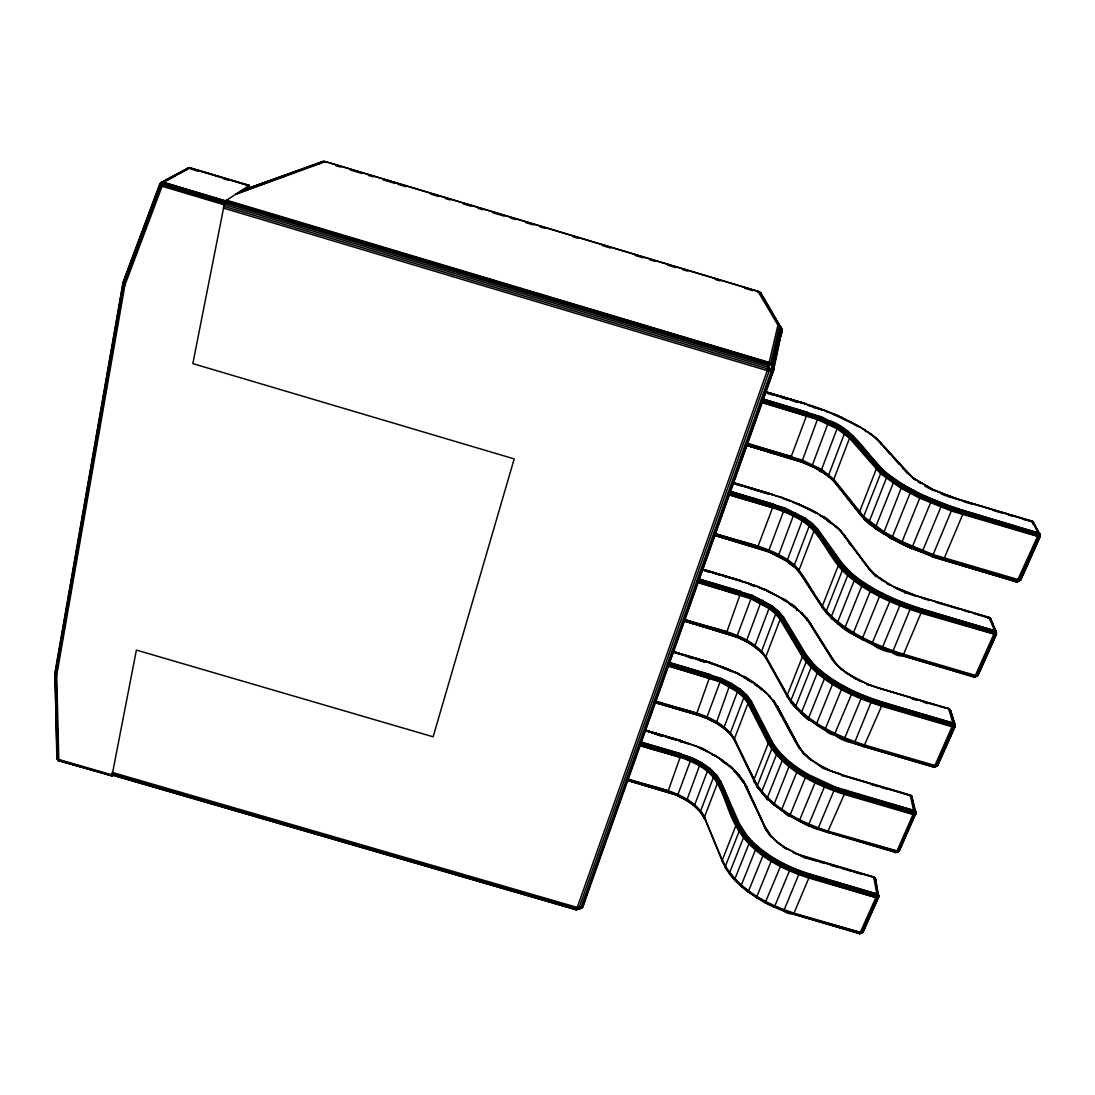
<?xml version="1.0" encoding="UTF-8"?>
<svg xmlns="http://www.w3.org/2000/svg" width="1095" height="1095" viewBox="0 0 1095 1095"><rect width="100%" height="100%" fill="white"/><g stroke="black" fill="none" stroke-linecap="round" stroke-linejoin="round"><path stroke-width="1.5" d="M799.46 769.032L796.79 772.249L781.83 809.123C781.378 810.409 791.315 820.169 790.261 814.57L805.386 777.642L807.713 774.192L835.43 787.086L914.01 810.464L915.995 812.463L898.831 851.404L828.614 831.338C799.802 821.975 769.525 806.988 753.949 779.736L768.266 743.395L769.758 741.78L771.975 741.37C780.037 755.783 793.861 765.802 807.713 774.192M820.47 670.427L817.171 673.22L801.704 711.887C802.84 717.731 801.143 710.203 797.16 708.78L795.723 708L795.723 706.165L811.053 667.621L814.57 665.062C833.5 682.965 857.7 694.353 882.365 702.018L954.511 723.672L954.991 726.409L937.512 765.706L933.926 767.184L863.804 746.516L881.585 706.179L882.365 702.018M802.498 614.706L800.979 612.748L808.849 622.111L832.159 659.601M809.985 759.547L804.058 754.181L797.53 745.558L772.947 700.759L774.411 701.621L768.758 695.749L774.63 702.757M59.458 760.395L57.104 758.739L54.969 672.713L55.01 674.246L56.762 674.917L58.815 760.724L112.333 775.739L58.815 760.724L56.844 757.973L58.733 760.45L112.101 776.054M721.838 760.792C726.053 765.583 732.569 764.584 734.348 771.66M752.06 841.179L746.763 835.293L743.738 837.127L729.421 873.139C732.459 873.687 736.798 885.102 734.95 878.765L748.912 843.875L752.06 841.179C768.047 856.796 788.386 867.459 809.657 873.933L878.176 894.286L878.669 897.188L863.079 931.982L859.342 933.433L862.737 932.119M807.85 509.64C804.757 503.974 839.29 527.571 815.665 512.337M835.43 787.086L817.842 829.024M764.94 692.368C762.312 687.824 737.948 670.948 758.726 687.304M814.57 665.062L806.166 654.687L783.774 617.457L779.01 611.64L771.811 605.754L752.279 595.338L736.661 637.085L683.17 620.591L726.04 633.334L684.471 621.016L726.04 633.334L726.847 631.829L741.219 591.464L699.212 579.036M775.301 746.79L771.701 749.062L757.124 786.169C759.287 787.141 770.401 806.207 767.472 797.461L782.159 760.765L785.375 758.014M869.115 523.492L876.999 529.364L869.457 523.999L868.965 522.151L886.252 478.46L887.826 476.448L889.961 475.777C911.984 491.833 937.525 502.372 963.408 510.434L1039.566 533.552L1040.086 536.879L1020.581 580.254L933.46 554.7L901.952 541.655L883.665 531.609L863.668 516.484L833.815 479.268L821.62 469.44L802.293 460.16L747.912 443.502M875.945 575.477L868.828 568.592L875.617 574.998L876.082 576.75L870.717 571.152L839.578 529.939L845.094 536.03L844.943 537.426M249.263 188.039L249.263 185.397L225.693 200.837L224.557 203.027L192.829 363.608L514.198 458.901L433.127 736.798L136.396 650.088L111.909 776.177M581.787 908.084L772.167 371.438L773.823 369.166L773.084 371.26L767.266 370.616L223.462 208.105L224.365 204.614L226.624 200.221L769.196 362.431C772.714 363.526 775.041 367.906 773.084 371.26L581.787 908.084L576.244 909.767L112.456 775.096L112.292 772.413L577.448 907.495L582.718 907.166L773.467 370.863L782.035 329.636L760.902 293.008L758.315 291.366L325.626 161.595L322.477 161.512L244.596 189.668L235.712 194.226L325.338 161.636L325.845 162.649M825.137 730.036C848.296 738.851 823.358 734.581 825.507 728.449L841.439 689.508L843.821 686.031M796.777 608.697C779.394 598.814 797.68 604.399 796.708 610.435M727.641 668.894L710.19 662.516L673.096 651.662L710.039 662.626L727.641 668.894L727.409 669.688L723.001 667.977M830.338 521.863C814.132 512.652 828.135 516.47 830.434 523.04L827.711 521.206M771.975 741.37L751.512 701.512L747.064 695.311L740.206 689.152L731.433 683.403L729.229 686.51L716.226 723.165L706.59 718.06L695.968 714.241L654.304 702.265L696.078 714.583L696.831 713.228L710.573 674.616L669.729 662.584M872.961 588.152L870.196 591.423L853.539 632.458C856.933 639.357 835.855 623.821 837.784 621.686L854.114 580.884L857.481 578.05C876.821 592.121 898.981 601.908 921.757 608.902L995.861 631.254L996.327 634.142L977.903 675.533L974.194 677.107L902.02 655.549L974.495 676.984L978.081 675.273L996.368 634.47L994.561 629.844M952.924 507.094L932.256 556.671L1016.749 581.938L1020.691 579.72L1018.856 581.486M706.576 751.717C705.385 747.351 687.975 744.148 706.699 750.965M922.182 494.666L919.732 498.17L901.527 543.024L901.541 543.859L911.56 548.581L932.105 499.128M766.705 658.314L763.023 653.496L755.194 647.296L754.879 645.94L768.977 608.533L771.811 605.754M748.213 891.33L741.178 885.472L755.44 849.912L758.342 846.969M865.721 431.8L864.461 429.637L871.51 434.291L879.285 441.627M846.367 672.522L856.18 679.228L846.668 673.343L837.565 665.787L832.241 659.382L839.14 667.156L832.925 659.601L808.849 622.111M809.657 873.933L808.849 878.039L793.998 913.134C789.892 916.885 773.015 905.1 792.835 913.709L859.999 933.433L861.929 932.68L877.533 897.859L878.176 894.286L876.794 895.477L859.739 933.638L792.835 913.709M853.238 634.238L862.833 639.603L862.682 637.605L879.504 596.488L881.913 592.997M55.01 674.246L122.927 284.317L160.034 184.932L160.965 182.646L189.216 167.658L249.263 185.397M626.573 779.955L677.791 795.449L626.682 780.119L667.512 792.068L668.21 790.85L681.364 753.853L641.451 742.164M790.261 816.227L773.946 804.551L789.002 766.596L791.972 763.598M790.385 604.946C787.414 598.417 773.823 594.9 790.33 603.892M814.16 408.011L814.762 406.628L766.349 392.078M893.972 587.591L893.493 586.769L917.788 596.419L893.766 586.687M795.545 707.466C798.447 707.945 811.039 725.985 808.753 717.581L824.371 678.804L827.396 675.779M811.162 760.614L810.889 759.328L802.498 752.347M911.574 605.617L893.096 650.841C892.671 655.33 869.567 645.913 872.455 642.45L891.453 597.583M932.256 556.671L1016.749 581.938L1038.074 535.236L1038.156 532.69L1031.777 521.028L946.997 496.268M748.912 584.36C749.199 581.992 785.854 599.088 758.192 586.66M746.571 445.172L801.855 462.131L746.68 445.337L790.563 458.34L806.467 415.908L807.289 412.213L762.818 398.95M837.552 623.041C856.974 637.961 879.613 648.267 902.937 655.412L974.837 676.642L994.342 633.033L994.479 630.433L989.059 617.334L917.418 596.145L989.989 617.922L996.532 632.623L996.19 634.717L921.004 613.063C892.562 604.002 863.887 591.697 842.329 570.468C827.752 555.001 820.525 532.649 802.142 520.919C779.572 507.026 752.826 502.824 728.148 494.173C755.495 503.317 786.333 506.834 809.534 525.436C824.316 540.287 832.255 560.886 847.995 574.902C869.197 592.71 895.039 604.111 921.292 612.297L994.096 633.841L994.575 634.813L976.288 675.656L974.495 676.984L976.973 675.738L995.259 634.881L995.861 631.254L990.592 618.415L988.498 617.443L987.813 618.333M179.115 173.544L186.875 169.41L187.573 168.151L190.503 167.959L189.216 167.658L160.965 182.646L159.692 184.261L122.585 283.728L124.885 285.22L56.762 674.917L54.777 673.096M795.545 512.775L793.286 515.923L778.791 554.508L779.12 556.52L768.348 551.784L784.786 508.012L805.03 518.113L812.586 523.67L817.691 529.063L842.219 563.35L851.239 573L857.481 578.05M751.745 682.431C748.131 676.135 735.073 673.014 751.745 681.514M933.871 490.82L933.446 489.793L958.577 499.375L1031.996 521.234L1034.05 524.3M863.804 746.516L934.199 767.102L953.239 724L948.598 708.52L939.715 706.467M715.049 535.469L757.37 548.006L772.837 507.067L773.426 504.097L730.201 491.272M872.469 698.815L854.908 741.835C854.36 745.9 832.446 736.62 834.924 733.39L853.005 690.74M842.069 775.055L911.683 796.079L916.022 813.147L899.214 851.185L895.423 852.061L895.997 852.54L896.873 851.294L913.969 812.353L910.246 794.997L842.288 774.986L830.982 770.907L820.264 765.556C819.43 769.908 845.778 773.344 841.521 775.766M749.391 892.274L748.501 892.192L748.679 890.782L762.9 855.756L765.528 852.553M187.396 169.438L187.573 168.151L186.875 169.41M792.903 914.092L859.739 933.638L861.286 932.666L876.862 897.832L876.931 894.081L873.646 876.931L793.369 852.895M799.131 505.561L799.295 504.289L781.228 497.322L732.678 482.703M833.295 414.526L833.24 413.568L858.576 426.27L824.001 410.023L833.35 413.718M710.094 768.594L707.37 771.318L694.723 804.715L694.668 806.166L695.736 806.481L686.743 800.445L699.472 765.775L701.649 762.681L710.094 768.594L716.636 775.027L720.784 781.543L739.467 823.727L746.763 835.293M801.745 462.227L817.39 419.59C818.335 411.966 826.095 420.644 830.106 420.808C856.92 430.65 868.499 458.983 889.961 475.777M911.478 548.486L943.233 559.832L1018.008 581.746L1019.664 580.405L1039.004 537.193L1039.566 533.552L1038.238 534.428L963.408 512.159L941.796 504.795L920.963 495.912L902.513 486.207L882.214 471.781L851.116 436.399L838.332 426.735L818.28 417.441L763.037 400.195L818.554 416.866L838.893 426.283L851.869 436.07L882.967 471.411L903.115 485.715L921.401 495.337L952.787 508.012L1038.306 533.703L1038.936 533.032L952.896 507.464L921.826 494.913L903.703 485.386L883.733 471.233L852.649 435.947L839.468 425.996L818.8 416.428L762.886 399.21M1040.017 534.223L1039.552 537.193L1020.212 580.377M1017.118 581.815L1016.269 581.678L1018.966 580.309L1038.306 537.097L1037.827 536.085L952.061 510.325L920.101 497.39L901.472 487.576L880.982 472.985L849.912 437.494L837.374 427.994L817.678 418.851L760.915 401.824L817.39 419.59L837.032 428.72L849.542 438.205L880.585 473.724L901.103 488.343L919.732 498.17L951.747 511.132L1039.921 537.084L1040.25 534.99L1033.379 522.096L947.216 495.802M793.478 914.065L765.172 902.745L782.008 862.709M825.233 730.269L816.637 725.068L816.514 723.795L832.515 684.265L835.225 681.022M996.299 631.897L995.82 634.854L977.534 675.683M781.228 497.322L790.371 500.579M714.392 755.071C732.747 767.568 714.611 754.222 711.832 754.619M934.199 767.102L936.581 765.966L953.896 727.285L954.511 723.672L953.143 724.726L953.211 727.231L935.896 765.911L934.199 767.102L937.703 765.419L955.004 726.779L951.062 713.872M954.936 724.288L954.443 727.231L937.128 765.898M954.826 727.053L955.182 724.972L950.747 710.874L948.598 708.52L878.614 688.057L949.488 709.136L953.896 723.193L953.143 724.726L953.896 727.285L955.004 726.779M112.196 774.959L576.408 909.753L767.266 370.616L777.929 325.064L781.515 328.13L772.167 371.438L773.713 367.427L782.035 329.636L780.571 326.625L777.929 325.064L758.068 291.598L760.902 293.008L762.216 295.54M800.294 870.84L783.609 911.149M54.805 673.507L122.914 282.962L122.64 284.002M895.559 852.416L898.283 851.499L914.708 814.817L915.338 811.231L913.969 812.353L914.038 814.776L897.613 851.458L895.997 852.54L827.341 832.132L896.285 852.293L897.613 851.458L828.34 831.913C805.947 825.096 784.485 814.146 767.294 798.091M915.762 811.806L898.831 851.404M669.209 665.993L719.785 681.87L737.428 691.889L743.82 697.679L747.953 703.469L768.266 743.395C784.691 770.346 815.241 784.91 844.259 794.381L913.285 814.612L915.639 814.529L915.995 812.463M744.121 677.832L743.847 676.655M878.601 894.834L862.477 932.57M639.726 743.683C662.53 751.991 688.468 754.606 708.054 770.113C724.301 783.733 726.245 807.124 736.689 824.562C751.143 851.978 780.886 867.432 809.328 876.616L876.63 896.244L876.862 897.832L809.095 877.355C780.557 868.143 750.691 852.622 736.196 825.082C724.972 804.921 722.207 776.889 699.732 765.159C681.158 754.496 659.409 751.827 639.357 745.038C662.064 753.305 687.879 755.878 707.37 771.318C723.549 784.923 725.451 808.288 735.867 825.685C750.362 853.265 780.256 868.814 808.849 878.039L876.137 897.667L878.464 897.517L878.833 895.464M789.933 815.679L799.268 820.894L816.583 778.983M763.064 297.005L781.967 329.321L781.803 332.784L778.956 340.832M782.131 331.224L780.023 337.219M686.893 800.623L677.531 795.627L690.562 760.436L691.848 757.658L701.649 762.681M716.636 775.027L713.461 777.34L700.69 810.834L705.509 819.525L704.455 817.075L717.335 783.445L720.784 781.543M786.21 849.159C783.733 845.053 807.905 861.505 807.124 857.891L873.933 877.451L875.877 879.997M698.459 746.954L681.145 741.137L680.734 742.081M755.701 782.583L734.444 738.755C717.485 712.297 681.596 710.819 654.933 701.156C681.993 711.545 719.319 713.201 735.498 741.356L734.444 738.755L747.953 703.469L749.377 701.895L751.512 701.512M706.59 718.06L721.345 678.448L731.433 683.403M742.547 829.449L739.043 831.653L725.328 866.323L726.327 868.663L722.262 860.232L735.867 825.685L739.467 823.727M733.157 769.621L746.475 786.265L750.102 795.531M753.949 779.736L757.357 787.305L763.256 793.875M683.91 619.168C711.271 629.392 746.995 631.062 765.925 656.562L789.057 698.076L787.401 696.995L787.291 695.051L802.361 656.808L803.894 655.097L806.166 654.687M741.999 780.092L743.45 780.886L743.532 782.555L741.89 780.365M766.24 830.202L744.942 785.307M827.916 613.994L822.482 607.93L822.413 605.863L838.291 565.54L839.892 563.761L842.219 563.35M799.24 748.474L799.145 746.598L797.53 745.558M806.96 620.29L806.919 618.429L805.441 617.471M739.426 777.08L739.385 775.479L738.044 774.822M54.969 672.713L56.872 758.37L58.979 760.806L57.104 758.739M824.07 410.365L827.053 412.062M770.579 836.881L770.565 835.239L766.13 828.436M912.327 797.297L912.162 798.638L912.094 796.64M950.761 711.599L950.569 712.297L949.94 711.449L950.747 710.874L950.351 711.887M1020.581 580.254L1040.25 535.797L1032.763 521.576L1022.648 519.235M582.718 907.166L586.674 894.724M54.955 672.864L54.777 673.904M122.585 283.728L160.308 183.262L186.944 168.739L186.52 169.492M249.4 185.575L190.106 167.795L163.62 182.276L124.885 285.22L122.845 283.14M817.897 829.449L808.274 825.603L825.178 784.978C803.881 775.219 781.885 762.599 769.758 741.78L749.377 701.895L745.147 695.996L738.619 690.096L720.606 679.885L668.073 663.433M765.172 902.745L774.261 907.317L790.59 868.102C769.812 858.329 748.638 844.984 738.003 823.837C726.738 803.388 723.644 775.205 700.868 763.393C682.527 752.936 661.216 749.801 641.465 742.944C664.391 750.54 690.165 753.168 709.587 768.786C726.081 782.501 728.243 806.043 738.742 823.7C752.895 850.432 781.926 865.502 809.67 874.453L876.931 894.081L877.588 893.848L874.631 877.752L873.646 876.931L872.866 877.574M933.884 489.93L913.558 478.255L933.939 490.3L958.577 499.375M905.401 592.121L904.949 593.203M845.559 672.344L867.144 684.046L879.162 688.303L867.226 683.827L866.788 684.881M901.404 601.826L882.378 647.556C860.177 637.879 837.059 626.436 822.236 606.575M942.412 503.289L922.373 551.469L892.165 537.44L868.965 522.151L859.246 512.569L833.637 480.007L821.428 470.138L802.06 460.831L747.803 443.803L791.507 456.478M773.138 365.785L580.569 908.713L583.334 906.044M953.143 724.726L882.283 703.852L861.943 696.639L844.108 739.508L836.115 735.539M798.898 821.017L808.274 825.603L798.967 820.689M749.103 583.868L758.246 586.687M867.226 683.827L855.647 678.585M689.85 743.984L645.585 730.338L681.309 740.877L698.459 747.091M945.82 494.995L933.72 489.766M774.261 907.317L748.432 891.836M877.533 897.859L876.794 895.477L877.588 893.848L876.903 894.738L809.629 875.11L790.59 868.102M914.708 814.817L913.969 812.353L914.736 810.765L911.095 795.627L910.041 794.861L909.206 795.627M730.132 493.147C756.905 502.742 787.154 506.574 810.013 524.82C824.822 539.643 832.775 560.229 848.515 574.245C869.649 591.971 895.381 603.331 921.538 611.475L994.342 633.033L994.575 634.813L995.232 630.761L921.826 609.34C892.576 599.677 861.861 587.358 841.439 563.295L816.952 529.008L811.942 523.697L804.51 518.25L784.595 508.313L730.255 491.559L784.786 508.012M761.312 400.318L817.979 418.112L837.812 427.324L850.459 436.878L881.53 472.315L901.952 486.851L920.512 496.61L952.363 509.503L1038.074 535.236L1038.306 537.097L1038.936 533.032M804.77 404.383L805.359 403.644L764.912 391.599L805.441 403.781M723.973 576.244L740.48 580.651L702.347 569.373M878.464 897.517L875.206 878.176L873.824 877.095L807.357 857.659M674.356 652.593L710.313 662.817L673.357 651.758L710.313 662.817M937.279 765.679L937.69 765.035L935.992 766.61M159.76 184.562L160.965 182.646L159.76 184.562L161.964 186.205L224.105 204.779M899.036 851.061L899.419 850.459L897.804 851.937M915.639 814.529L911.683 796.079L909.794 794.929L911.095 795.627L841.809 775.328M827.437 832.487L844.259 794.381L845.053 790.248M160.034 184.932L161.773 182.263L225.146 201.589M681.145 741.137L645.804 730.502M814.694 406.71L824.124 410.064M319.206 164.127L322.477 161.512M727.436 668.908C760.19 682.91 712.996 662.365 711.134 663.844M995.232 630.761L994.588 631.5L921.812 609.942C893.931 601.059 865.816 589.014 844.628 568.25C829.955 552.688 822.523 530.267 803.949 518.551C781.501 504.658 754.92 500.36 730.269 491.956L773.426 504.466M902.636 655.754C878.998 645.01 900.925 660.682 903.58 654.221L921.004 613.063L921.757 608.902M768.389 551.839L714.775 535.209M977.027 676.162L978.054 674.931L976.288 676.587M773.467 857.837L771.154 861.259L756.508 897.38L765.583 902.526M1033.078 524.354L1034.05 523.506M974.495 676.984L976.973 675.738M576.244 909.767L580.596 907.823L576.408 909.753L579.077 907.823L769.128 371.095L768.758 365.607L224.927 203.04M990.373 620.454L991.03 619.031M224.845 202.246L162.703 183.673L160.527 185.342L123.489 284.371L55.462 674.315L57.529 759.054L57.159 758.287M730.228 492.517C757.192 502.058 787.606 505.931 810.601 524.3C825.438 539.11 833.404 559.696 849.145 573.698C870.155 591.3 895.724 602.592 921.716 610.682L994.506 632.226L995.861 631.254M949.365 710.997L950.515 710.203M933.926 767.184L933.556 766.733M762.709 600.197L760.464 603.318L746.393 641.177L756.002 647.473L746.393 641.177L736.702 636.537L683.595 619.962M910.397 796.845L911.683 796.079M161.348 183.248L164.305 181.633M167.261 180.018L176.158 175.159M974.605 676.888L973.948 677.025M1017.077 581.76L1019.664 580.405M830.106 420.808L827.806 423.957L812.558 464.567L812.818 466.853L801.704 462.131M988.799 617.293L989.989 617.922L988.498 617.443L989.989 617.922L996.532 633.375M874.029 878.751L875.206 878.176M859.739 933.638L862.86 932.338L878.683 896.764L875.617 878.724M895.997 852.54L898.283 851.499M912.833 490.012L910.027 493.311L892.411 536.701C893.301 543.681 887.21 533.361 883.419 533.593L901.103 488.343L904.251 485.249M235.712 194.226L323.901 161.362L325.338 161.636L758.424 291.53L759.779 292.105L779.394 325.762L770.812 363.198L226.104 200.768M807.864 508.285L798.967 504.261L807.973 508.6M260.87 184.768L268.864 181.825M280.06 177.691L296.047 171.792M300.851 170.012L320.041 162.936L244.596 189.668L246.909 189.544M244.596 189.668L323.901 161.362M279.69 178.211L284.426 176.528M740.206 689.152L737.428 691.889L724 727.518L731.843 735.183L724.082 728.476M864.776 583.129L861.683 586.195L845.189 627.12L845.217 629.338M805.03 518.113L802.142 520.919L787.497 559.6C786.99 565.567 798.022 566.252 799.733 572.179M728.23 764.652L720.962 759.711L734.512 770.565M839.988 425.9L837.032 428.72L821.62 469.44C823.33 476.571 816.336 466.388 812.312 466.703M779.982 844.724L769.744 834.664C777.217 842.384 777.135 842.274 786.306 848.68M896.586 480.486L893.123 483.36L875.877 526.476L876.452 529.268M779.791 752.374L776.355 754.879L761.805 791.48L762.175 793.574M733.089 482.813L772.153 494.42L732.473 482.95L769.936 494.351L750.267 488.603M747.064 695.311L743.82 697.679L730.42 732.815L730.803 734.868M779.01 611.64L775.684 614.035L761.463 651.593L766.965 659.299L761.463 652.196M851.239 573L847.626 575.614L831.461 616.266L831.433 618.223L832.871 619.113L828.915 615.02M812.586 523.67L809.191 526.12L794.395 564.938L794.395 566.813L795.791 567.689M847.941 431.074L844.45 433.579L828.874 474.45L828.847 476.448L830.243 477.42C805.742 458.641 774.055 454.315 745.627 444.529L801.869 461.419L821.36 470.782L833.665 480.719L860.492 514.992L865.269 519.755L852.991 504.795M809.78 659.792L807.59 660.353L806.084 662.119L790.891 700.526L790.946 702.415L792.52 703.346M757.63 685.881L758.424 686.031M846.12 568.072L843.889 568.62L842.329 570.468L826.314 610.969L826.725 613.474M841.74 417.414L850.76 422.054M577.695 909.028L579.173 909.042M884.486 471.247L882.214 471.781L880.585 473.724L863.668 516.484L864.064 519.167L869.95 524.341L859.246 512.569L876.205 469.235L877.861 467.36L880.257 466.949M783.774 617.457L781.584 617.84L780.119 619.496L765.925 656.562L766.432 658.944M817.691 529.063L815.46 529.46L813.941 531.184L799.008 570.18L800.048 573.082L794.395 566.813M936.581 765.966L865.091 745.147C835.813 735.553 804.921 721.537 787.291 695.051M853.402 436.002L851.116 436.399L849.542 438.205L833.815 479.268L833.884 481.376L835.526 482.594M731.049 874.754L729.421 873.139M953.896 727.285L881.585 706.179C852.074 696.461 820.935 682.869 802.361 656.808L780.119 619.496L775.684 614.035L768.977 608.533L750.718 598.76L698.719 582.444L750.978 598.089L769.292 607.862L776.013 613.392L780.461 618.853L802.717 656.138C821.291 682.158 852.389 695.736 881.872 705.44L952.746 726.313L953.211 727.231L952.978 725.52L882.105 704.646C852.745 694.983 821.756 681.46 803.237 655.563L780.954 618.292L776.492 612.789L769.703 607.232L751.266 597.391L697.515 580.473M876.014 528.981L884.473 534.305L875.726 528.515M849.966 421.397L865.378 430.075M837.976 623.999L846.052 629.543M796.489 608.314L795.572 608.012L802.498 614.09M163.018 183.016L162.69 182.14L225.693 200.837M837.565 665.787L838.975 666.609M830.065 521.439L829.148 521.083L841.275 531.581M1031.161 521.247L1032.763 521.576L1031.504 521.028M757.124 786.169L760.642 790.439M189.216 167.658L190.503 167.959M834.842 525.532L840.714 530.486M757.726 292.187L760.902 293.008M667.758 664.952L720.318 680.542L738.126 690.644L744.586 696.475L748.761 702.333L769.114 742.218C785.498 769.005 815.898 783.472 844.751 792.903L913.791 813.133L914.038 814.776L913.558 813.9L844.519 793.67C815.556 784.212 785.033 769.676 768.608 742.78L748.282 702.867L744.135 697.05L737.729 691.26L720.045 681.213L667.745 664.993M697.296 581.377L740.822 593.723L697.46 580.72M761.08 401.263L806.947 414.403L761.258 400.578M658.081 735.005L662.981 736.415L654.865 733.951M674.41 739.672L666.321 737.168M681.241 754.852L639.836 743.012C662.776 751.321 688.837 753.976 708.52 769.566C724.835 783.212 726.847 806.645 737.305 824.138C751.69 851.376 781.241 866.72 809.506 875.836L876.794 895.477M669.757 662.872L721.345 678.448M710.545 675.026L668.128 662.817L720.893 679.283L739.152 689.645L745.777 695.612L750.061 701.608L770.469 741.479C786.648 767.855 816.596 782.104 845.053 791.384L914.065 811.614L914.736 810.765L845.094 790.741C816.925 781.556 787.264 767.444 771.236 741.329L750.8 701.471L746.434 695.393L739.686 689.316L721.14 678.804L669.757 662.913M668.087 663.392L710.463 675.574M710.327 676.217L667.991 664.008L710.149 676.915L667.841 664.638M669.237 665.924L709.943 677.613M639.74 743.628L681.104 755.495M723.343 862.75L704.455 817.075C689.33 789.892 653.359 788.414 627.394 779.12C652.25 788.222 682.828 790.33 701.06 811.929M699.267 579.707L752.087 595.653L771.291 605.905L778.367 611.694L783.034 617.416L805.414 654.646C823.536 679.885 853.758 693.067 882.419 702.497L953.896 723.193L953.239 724L882.392 703.127C853.443 693.6 822.92 680.296 804.647 654.783L782.295 617.539L777.696 611.913L770.743 606.219L751.841 596.132L699.253 579.761M741.137 592.381L697.611 579.803L751.567 596.72L770.209 606.671L777.053 612.283L781.584 617.84L803.894 655.097C817.65 675.218 840.235 686.989 861.943 696.639M697.529 580.432L741.014 593.025M726.847 631.829L683.841 619.373C711.093 630.022 746.831 631.719 765.761 657.219L791.863 703.195M726.382 632.883L683.335 620.427L726.19 633.197M654.851 701.389L696.612 713.789L654.728 701.662C680.529 711.052 711.805 713.434 731.268 735.101M656.083 702.579L696.393 714.214L654.577 701.963M646.885 731.214L679.516 740.658L645.393 730.529M639.589 744.258L680.926 756.18L639.672 743.929M667.991 791.37L627.284 779.407L667.991 791.37L626.956 780.01L667.635 792L626.819 780.119M871.51 434.291L870.47 433.771L877.218 439.601M730.242 492.449L773.357 504.987M730.16 493.078L773.234 505.616M714.296 533.539C741.205 542.696 771.92 545.926 794.395 564.938C808.863 580.418 815.98 601.634 831.461 616.266C851.992 634.511 877.56 646.132 903.58 654.221L976.288 675.656L975.18 676.135L903.265 654.892L882.378 647.556M714.063 534.127L768.635 550.634L787.319 560.257L794.231 565.609L798.83 570.865L822.537 607.424M704.797 570.646L709.587 572.055M712.79 572.986L720.784 575.313M683.622 619.921L726.615 632.417M672.932 651.826L710.039 662.626M645.434 730.474L681.309 740.877M639.617 744.162L680.926 756.18L639.507 744.545L680.72 756.878L639.425 744.86M112.114 773.563L577.038 908.576L579.077 907.823L576.682 909.343L112.087 774.425M129.73 779.024L134.658 780.448M205.244 800.938L210.158 802.375M231.497 808.575L236.424 809.999M307.011 830.503L311.938 831.926M408.791 860.054L413.705 861.478M510.557 889.605L515.485 891.029M545.036 899.611L553.235 901.993M571.289 907.235L576.216 908.672M111.827 774.836L58.103 759.287L56.037 674.766L124.091 284.946L161.184 185.78L162.156 185.315L224.311 203.903M111.731 775.411L58.733 760.012L59.185 760.683M763.064 399.579L807.302 412.555M761.326 400.277L807.138 413.677M745.969 443.886L791.247 457.149L747.721 444.036M735.525 484.291L740.439 485.728M728.421 493.27L773.056 506.328L730.091 493.393M714.884 535.4L768.361 551.565L788.414 561.968M740.165 580.583L701.95 569.208L749.322 583.512L701.799 569.386L720.852 575.19M698.802 582.17L740.617 594.448L697.282 581.431M688.687 657.246L693.518 658.656M667.868 664.555L710.149 676.915L667.923 664.309M654.167 702.278L696.215 714.487L656.069 702.607M870.525 784.28L878.587 786.648M881.803 787.592L886.649 789.002M913.969 812.353L844.929 792.123L825.178 784.978M640.821 745.887L680.501 757.507M627.462 778.928L668.21 790.85M628.147 780.174L667.799 791.767L628.735 780.256M806.864 858.288L816.528 861.122M819.744 862.052L824.576 863.462M831.009 865.351L839.057 867.692M842.274 868.636L850.336 870.99M853.553 871.935L861.601 874.275M766.185 392.202L805.208 403.699M803.388 403.48L767.595 392.968L786.963 398.977M767.362 393.379L772.249 394.816M782.008 397.677L786.881 399.114M793.396 401.03L798.269 402.467L790.207 399.962M763.037 399.223L818.964 416.155M745.435 444.748L790.754 458.107M728.435 493.174L773.056 506.328L728.326 493.585L772.837 507.067L728.23 493.913L772.837 507.067M698.815 582.143L740.617 594.448M684.375 620.81L736.661 637.085M936.485 705.522L867.007 684.375M911.943 698.856L916.789 700.294M923.236 702.196L928.081 703.62M673.22 651.621L710.272 662.571M669.1 666.321L709.724 678.27M655.015 700.951L696.831 713.228M654.824 701.457L696.612 713.789M766.377 392.065L805.359 403.644M806.728 415.156L761.066 401.317M745.777 444.269L790.987 457.71L745.941 443.927M746.872 445.35L790.563 458.34L747.036 445.241M772.085 494.242L732.842 482.608L781.105 497.445M728.011 494.557L772.591 507.793M714.378 533.32L758.37 546.35M713.885 534.483L768.471 551.168L787.264 560.859L794.231 566.252L798.871 571.549L822.906 608.464L824.165 609.094L822.359 606.329M921.703 598.116L929.806 600.525M936.293 602.442L958.987 609.162M962.231 610.12L970.334 612.529M973.564 613.487L988.155 617.799M702.141 569.113L740.439 580.446M698.596 582.786L740.371 595.132M681.323 754.291L641.478 742.506L691.848 757.658M225.433 201.11L162.69 182.14M225.529 201.726L769.046 364.211L772.153 364.348L780.571 326.625M224.557 203.027L162.402 184.453L160.527 185.342L161.773 182.263L162.703 183.673M224.365 204.614L768.334 367.208L769.128 371.095L767.828 368.919L223.859 206.339M760.765 402.276L806.467 415.908M964.038 501.77L972.182 504.206M993.343 510.503L1001.487 512.925M1008.002 514.869L1012.875 516.32M758.123 546.98L714.282 533.58M741.205 591.847L699.253 579.351L752.279 595.338M674.493 652.374L709.861 662.927M335.659 165.591L340.572 167.07M350.386 170.012L361.843 173.448M368.385 175.405L373.286 176.884M383.113 179.826L394.556 183.262M397.827 184.247L406.012 186.697M430.554 194.061L438.725 196.511M445.268 198.469L450.182 199.947M463.267 203.862L471.452 206.325M477.995 208.283L482.895 209.761M492.709 212.704L504.165 216.139M510.708 218.097L515.622 219.575M525.436 222.518L533.607 224.968M540.15 226.925L545.064 228.403M572.877 236.739L577.777 238.217M602.318 245.567L610.504 248.031M635.032 255.381L643.217 257.845M649.759 259.802L654.673 261.281M667.758 265.195L675.93 267.659M682.472 269.616L687.386 271.081M715.199 279.43L720.099 280.895M744.641 288.259L752.826 290.709M190.612 168.356L247.84 185.479M190.639 168.931L198.811 171.381M223.325 178.718L228.225 180.182M747.693 444.105L791.247 457.149M732.993 482.662L772.153 494.42M757.658 547.842L714.049 534.155M702.265 569.208L740.48 580.651M724.041 576.148L739.96 580.911M651.703 732.788L663.077 736.196M685.552 656.11L693.587 658.519M696.79 659.491L704.824 661.914M763.064 399.634L807.248 413.048M704.728 570.796L709.505 572.233M776.109 705.7L777.683 706.727L799.405 747.817M805.017 403.959L822.496 409.804M807.987 405.396L812.791 406.929M741.493 581.404L746.051 582.882M774.302 805.263L767.431 799.117M711.339 663.406L736.073 673.083M864.229 746.544L854.018 743.382M853.936 743.3L863.982 746.626M680.953 741.548L688.221 743.929M828.066 832.337L808.425 825.247M817.828 829.326L827.806 832.583M877.027 438.958L875.521 437.822L907.413 472.794L915.119 479.938M905.182 592.628L915.393 596.173M843.273 534.237L870.717 571.152M861.204 515.239L833.884 481.376M814.393 407.436L822.359 410.269M695.996 714.501L706.453 718.265M842.452 775.109L830.927 771.044L820.059 765.528M907.413 472.794L914.968 479.295M782.487 498.403L790.22 501.25M922.373 551.469L943.904 558.861L1017.816 580.815L1018.966 580.309L1017.447 581.377L943.561 559.436C917.062 551.182 890.947 540.054 868.951 522.876M932.379 556.643L901.472 543.531M807.699 857.782L796.53 853.689L785.991 848.187M879.504 441.723L881.352 444.378M749.24 583.512L758.219 586.893M750.417 584.922L754.948 586.633M892.302 652.415L871.907 644.106M854.168 743.259L834.431 734.923M808.315 825.52L818.02 829.38M774.316 907.194L783.719 911.122M791.822 501.455L797.831 503.946M793.232 502.495L797.762 504.384M941.139 493.9L945.505 495.748M759.588 587.905L763.981 589.808M833.24 413.568L842.028 417.414M895.368 588.22L903.772 591.998M728.832 670.332L731.679 671.618M700.554 811.422C704.92 817.828 688.947 798.83 686.716 800.116M769.744 834.664L777.436 842.041M911.56 548.581L892.206 539M800.719 505.685L806.509 508.381M699.773 748.022L706.672 751.266M857.536 679.872L861.587 681.802M736.606 636.879L747.064 641.821L736.606 637.071M871.907 644.353L862.258 639.329M775.301 594.831C743.614 578.105 792.835 603.947 789.221 603.591M766.911 591.081L775.301 595.242M706.371 718.142L716.226 723.165M782.679 598.801L783.185 599.704M924.974 486.18L932.393 490.054M892.055 538.63L901.541 543.859M735.908 672.494L744.189 676.956M735.689 672.645L751.813 681.925M677.6 795.353L687.441 800.486M677.531 795.627L687.126 800.637M807.672 508.148L815.939 512.528M807.959 509.065L816.145 513.363M854.716 424.709L858.658 426.831M769.32 695.831L770.278 696.967L763.612 690.767M706.48 750.8L714.529 755.263M706.248 750.978L714.556 755.605M789.933 816.035L799.063 821.127M853.388 634.566L862.545 639.699M782.966 598.951L774.685 594.53L783.144 599.252M893.944 586.811C883.925 581.418 884.993 582.198 877.437 577.038M894.013 587.112L874.535 574.546M886.882 583.539L889.715 585.154M883.419 533.593L892.48 539.192M756.522 897.695L765.364 902.773M778.6 556.452L787.962 561.94M819.909 515.594L822.427 517.086M747.926 680.132L750.472 681.665M816.432 724.356L834.513 734.553L854.374 742.944L934.514 766.815L935.896 765.911L934.829 766.349L864.79 745.777C839.386 737.893 814.529 725.821 795.545 706.836M816.473 724.78L825.438 730.31M846.011 672.344L856.208 678.804M754.072 781.57L755.044 782.391M948.379 708.438L950.09 709.601L955.196 725.698M746.407 641.574L755.55 647.46M844.984 628.968L853.676 634.717M714.173 755.03L721.824 759.944M781.543 810.259L790.043 816.227M917.911 481.759L920.703 483.593M810.533 759.191L820.264 765.556M810.081 759.218L820.347 766.144M823.686 517.839L830.462 522.411M715.87 722.905L724.698 728.9M809.506 622.33L812.49 627.325M871.839 434.783L857.577 425.49L858.37 425.845M748.501 892.192L756.864 897.818M869.498 433.688L871.99 435.399M821.688 471.74L829.654 477.269M808.493 718.826L817.322 725.082M808.589 719.292L816.925 725.164M751.279 681.145L758.657 686.332M754.537 684.389L757.329 686.332M864.598 519.55L859.274 513.309M776.848 841.672L786.306 848.351M782.473 846.503L784.964 848.269M686.743 800.445L695.284 806.522M837.675 623.589L845.586 629.529M875.138 574.683L883.761 581.007M790.426 604.372L796.9 609.203M721.345 759.629L728.476 764.926M773.946 804.551L782.473 810.834L774.055 804.976M787.36 561.365L795.203 567.552M829.654 521.179L836.361 527.024M831.639 523.328L835.184 526.093M871.045 433.949L876.671 438.424M741.178 885.472C756.399 898.53 774.562 907.906 793.738 913.668L861.286 932.666L793.998 913.134C765.569 904.005 735.977 888.018 722.262 860.232M741.151 885.964L748.994 892.411M741.26 886.361L748.693 892.384M801.636 713.666L809.191 719.771M801.923 714.036L808.822 719.62M758.082 685.881L764.816 691.356M758.767 686.77L764.953 691.821M759.971 688.317L762.462 690.343M838.168 665.897L846.586 672.864M841.617 669.839L835.129 662.995M838.948 624.314L826.136 612.365M831.433 618.223L838.4 624.246M754.838 646.502L763.023 653.496M754.948 646.967L762.448 653.4M796.079 608.081L802.334 613.556M767.28 798.652L775.137 805.331M727.874 764.529L734.362 770.127M883.583 446.144L913.955 478.898M863.668 518.619L869.95 524.341M803.087 752.443L811.121 759.629M835.417 525.668L841.083 530.979M734.786 879.353L742.355 886.608M734.786 879.874L741.89 886.69M734.937 880.298L741.507 886.608M795.723 708L802.361 714.241M764.118 690.808L770.1 696.475M876.151 438.041L881.133 442.982M828.847 476.448L834.842 482.347M694.668 806.166L701.101 812.75M826.342 612.967L832.268 618.99M869.512 568.825L876.11 576.066M802.005 613.145L806.919 618.429M801.554 612.858L807.111 618.99M804.811 617.169L807.124 619.619M761.641 792.698L768.156 799.624M734.074 769.812L739.385 775.479M733.664 769.648L739.563 775.944M880.175 441.983L909.315 474.778M886.95 450.606L890.303 454.357M892.548 456.848L899.255 464.321M902.609 468.058L907.084 473.04M729.434 873.687L735.676 880.75M729.626 874.152L735.238 880.599M840.207 530.131L845.094 536.03M797.16 708.78L787.127 695.722M790.741 701.84L796.558 708.684M790.946 702.415L796.065 708.41M836.553 483.894L845.792 495.652M847.845 498.266L849.898 500.88M833.487 659.984L834.13 661.791M822.263 607.287L827.259 613.816M757.151 786.771L762.668 793.807M739.057 775.123L743.656 781.392M738.605 774.904L743.683 781.953M843.93 534.47L870.703 570.44M848.871 542.723L850.842 545.378M806.563 617.963L810.437 623.206M806.057 617.635L810.656 623.794M798.748 746.119L804.072 753.593M804.058 754.181L798.2 745.763L776.752 705.905M942.535 559.778L944.232 558.163L962.669 514.623L963.408 510.434M58.021 759.588L58.815 760.724M725.177 866.925L729.64 873.495M725.218 867.5L729.982 874.494M730.283 733.992L734.964 741.014M787.168 696.393L791.329 702.867M801.608 574.683L804.319 578.803M807.029 582.937L810.642 588.439M812.435 591.19L814.242 593.942M816.952 598.075L820.566 603.578M765.734 827.971L770.743 835.718M770.743 836.279L765.186 827.642L745.572 785.498M764.529 827.464L769.703 835.54M774.055 701.197L777.902 707.288M773.549 700.896L777.929 707.904M810.054 622.699L834.116 661.12M814.297 630.2L833.227 660.353M702.922 814.365L704.537 817.034M700.567 811.956L704.988 819.211M700.759 812.408L704.591 818.773M773.467 316.14L775.178 319.097M758.274 788.03L734.293 739.385M753.839 780.995L757.74 787.729M743.094 780.489L746.708 786.799M742.602 780.215L746.735 787.387M765.802 657.862L787.811 697.501M777.286 706.248L799.377 747.173M777.779 708.547L781.748 715.938M785.731 723.33L790.494 732.199M794.464 739.604L796.065 742.561M722.111 860.848L725.807 868.403M753.538 778.025L754.975 781.063M734.334 740.001L754.482 782.049M746.092 785.813L766.39 829.586M751.512 798.542L755.714 807.59M759.218 815.132L765.542 828.696M704.318 817.664L722.796 862.422M994.506 632.226L995.259 634.881M1038.238 534.428L1039.004 537.193M991.262 619.743L991.276 620.495M772.153 364.348L770.825 371.383L768.758 365.607L772.153 364.348M704.797 661.969L699.951 660.586L704.81 661.955M740.822 593.723L697.378 581.062L740.822 593.723M681.432 740.795L645.694 730.324L681.514 740.891M806.947 414.403L761.176 400.934L806.947 414.403M790.987 457.71L745.846 444.132L790.987 457.71M757.877 547.486L713.967 534.333L757.877 547.486"/></g></svg>
